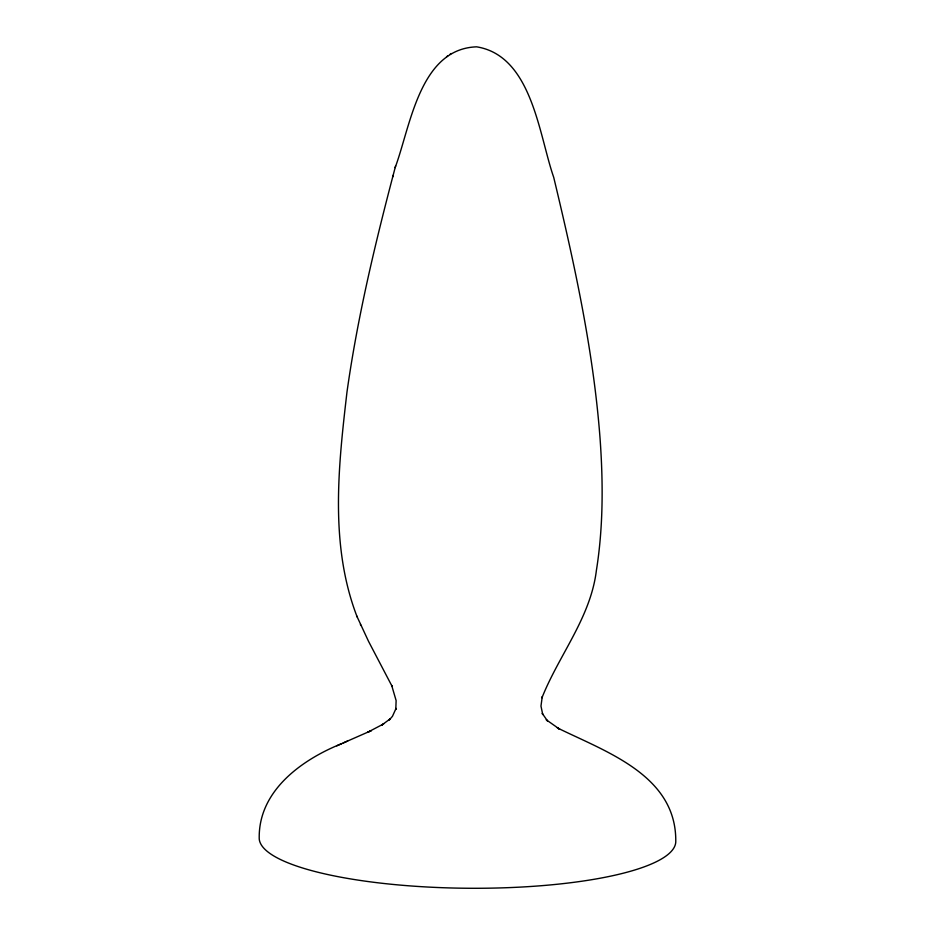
<?xml version="1.0" encoding="UTF-8"?>
<svg xmlns="http://www.w3.org/2000/svg" width="935" height="935" viewBox="0 0 935 935"><rect width="100%" height="100%" fill="white"/><g stroke="black" fill="none" stroke-linecap="round" stroke-linejoin="round"><path stroke-width="1.4" d="M395.61 165.916C375.905 240.459 357.708 315.621 346.978 392.057C338.33 466.436 329.541 545.421 357.158 616.948M392.583 177.101L393.062 175.383M395.131 167.622C410.465 126.611 419.534 48.83 476.628 46.832C532.108 55.784 538.969 135.201 553.707 177.311C574.359 263.401 593.433 350.309 600.083 438.784C603.204 482.647 603.32 526.989 596.378 570.514C590.604 617.696 558.99 654.956 541.973 697.767L542.23 696.785L540.979 706.077L542.732 714.504L542.265 713.417L547.524 720.967L546.25 719.775L559.749 729.288L557.318 727.862C605.985 751.857 676.169 775.185 675.771 841.033A208.295 48.585 0.5 0 1 470.235 888.273A208.295 48.585 0.5 0 1 259.229 838.87C258.072 790.975 301.596 759.769 341.567 743.699M446.556 56.766L447.666 55.971M450.109 54.218L451.091 53.529M343.18 742.986L371.277 730.644L367.829 732.198L383.701 723.865L381.644 725.174L390.351 718.77L389.276 719.95L392.455 716.315L396.043 708.403L395.785 709.443L396.124 700.584L391.707 685.495L392.162 686.477L368.53 641.328L356.761 616.013M336.787 745.838L347.68 740.976M360.407 624.486L360.828 625.445"/></g></svg>
